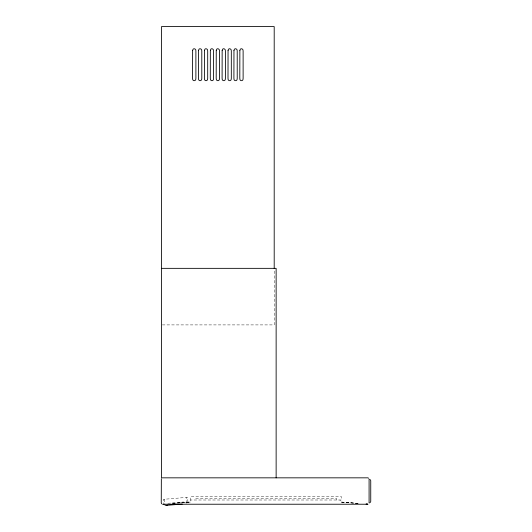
<?xml version="1.0" encoding="UTF-8"?>
<svg xmlns="http://www.w3.org/2000/svg" width="532" height="532" viewBox="0 0 532 532"><rect width="100%" height="100%" fill="white"/><g stroke="black" fill="none" stroke-linecap="round" stroke-linejoin="round"><path stroke-width="0.4" stroke-dasharray="2.66 2" d="M186.772 503.245L186.779 497.387M167.873 503.305L183.68 501.995L184.145 503.465M172.175 503.432L189.106 502.028L189.984 501.576L190.35 500L341.418 500L341.418 496.622L190.582 496.622L190.582 500M172.441 503.432L190.642 502.028L173.266 503.392M162.327 324.906L274.199 324.906L274.199 269.232M357.896 503.432L340.5 502.028L358.089 503.432M358.162 503.432L341.231 502.028L340.354 501.576L339.988 500M187.922 502.128L187.623 497.32L163.384 499.329L163.637 503.332M164.228 499.255L164.528 504.063M336.716 500L336.716 498.551L195.284 498.551L195.284 500"/><path stroke-width="0.8" d="M161.349 478.727L161.256 502.886L161.622 503.837M370.378 502.461L370.744 501.437L370.744 480.722L370.378 479.704M166.729 505.334L167.201 505.181M163.683 504.13L164.095 504.097M182.283 504.043L165.884 505.4L164.96 505.054M162.506 504.23L367.831 504.23L366.209 504.097M161.495 268.347L276.135 268.347L276.135 477.836M369.494 479.279L369.082 479.279L369.082 502.886L369.494 502.886M366.176 504.097L367.831 504.23M368.716 478.255L367.831 477.836L161.495 477.836L161.495 26.6L274.199 26.6L274.199 268.407M192.631 50.52L192.571 78.304C192.065 81.549 196.394 81.549 195.889 78.304L195.889 51.212C196.434 48.611 192.75 47.514 192.631 50.52M198.536 50.52L198.476 78.304C197.971 81.549 202.3 81.549 201.794 78.304L201.794 51.212C202.34 48.611 198.655 47.514 198.536 50.52M204.441 50.52L204.381 78.304C203.869 81.549 208.205 81.549 207.699 78.304L207.699 51.212C208.238 48.611 204.561 47.514 204.441 50.52M210.34 50.52L210.286 78.304C209.774 81.549 214.11 81.549 213.598 78.304L213.598 51.212C214.143 48.611 210.466 47.514 210.34 50.52M216.245 50.52L216.192 78.304C215.679 81.549 220.015 81.549 219.503 78.304L219.503 51.212C220.048 48.611 216.371 47.514 216.245 50.52M222.15 50.52L222.097 78.304C221.585 81.549 225.92 81.549 225.408 78.304L225.408 51.212C225.954 48.611 222.276 47.514 222.15 50.52M228.055 50.52L228.002 78.304C227.49 81.549 231.826 81.549 231.314 78.304L231.314 51.212C231.859 48.611 228.175 47.514 228.055 50.52M233.96 50.52L233.907 78.304C233.395 81.549 237.731 81.549 237.219 78.304L237.219 51.212C237.764 48.611 234.08 47.514 233.96 50.52M239.865 50.52L239.806 78.304C239.3 81.549 243.636 81.549 243.124 78.304L243.124 51.212C243.669 48.611 239.985 47.514 239.865 50.52"/></g></svg>
